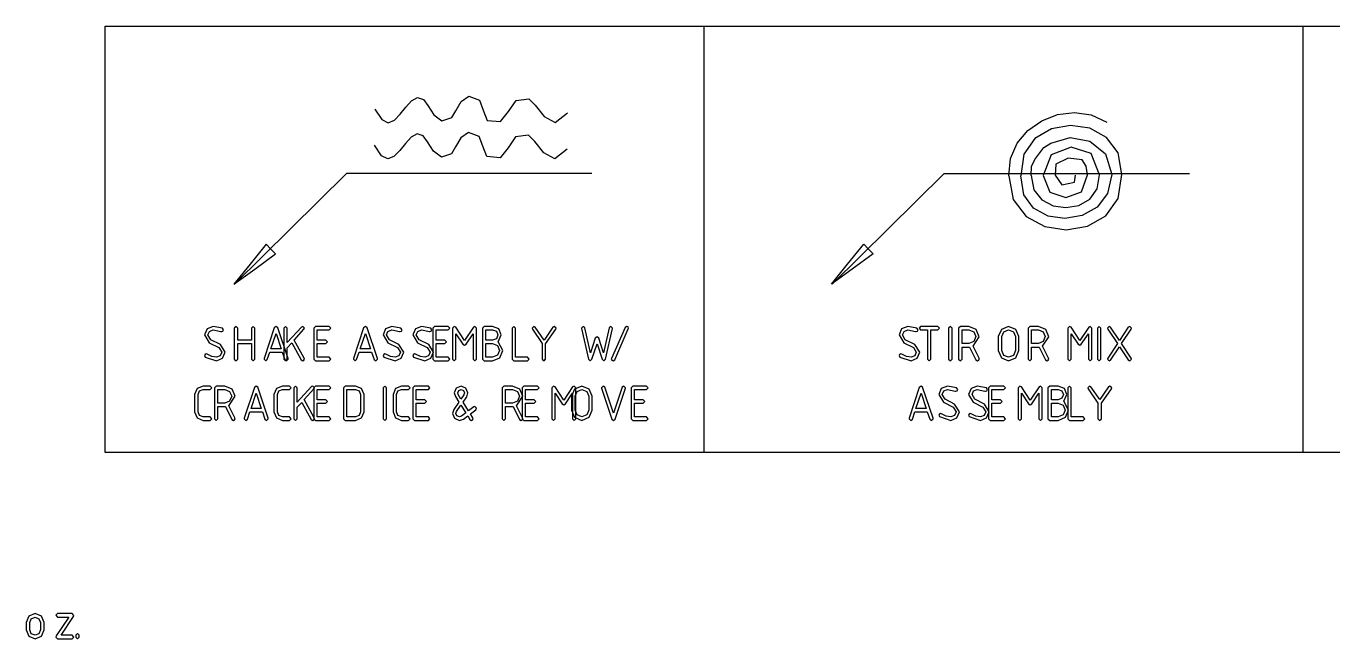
# Model space of a CAD drawing. Header units: metres. Extents: x 0 to 16.5, y 0 to 11.5.
# Drawn here: x 12.852 to 14.681, y 8.014 to 8.871 of the extents above; entities that cross this region are included whole.
import ezdxf

# ---------------------------------------------------------------- set-up
doc = ezdxf.new("R2010")
doc.units = ezdxf.units.M

msp = doc.modelspace()

# ---------------------------------------------------------------- linework, layer by layer
for points in [[(12.9629, 8.8708), (16.3156, 8.8708), (16.3156, 8.2745), (12.9629, 8.2745), (12.9629, 8.8708)], [(13.1885, 8.5659), (13.1658, 8.5378), (13.143, 8.5098), (13.1722, 8.5311), (13.2013, 8.5524), (13.1949, 8.5591), (13.1885, 8.5659)], [(13.1885, 8.5659), (13.1658, 8.5378), (13.143, 8.5098), (13.1722, 8.5311), (13.2013, 8.5524), (13.1949, 8.5591), (13.1885, 8.5659)], [(14.0314, 8.5591), (14.0378, 8.5524), (14.0086, 8.5311), (13.9794, 8.5098), (14.0022, 8.5378), (14.025, 8.5659), (14.0314, 8.5591)], [(14.0314, 8.5591), (14.0378, 8.5524), (14.0086, 8.5311), (13.9794, 8.5098), (14.0022, 8.5378), (14.025, 8.5659), (14.0314, 8.5591)], [(13.1242, 8.4255), (13.1107, 8.4323), (13.1068, 8.4389), (13.1088, 8.4439), (13.114, 8.4461), (13.125, 8.4438), (13.126, 8.4436), (13.1277, 8.4443), (13.1285, 8.446), (13.127, 8.4482), (13.114, 8.4509), (13.1055, 8.4474), (13.102, 8.4389), (13.1085, 8.4281), (13.122, 8.4212), (13.1261, 8.4148), (13.124, 8.4096), (13.1188, 8.4076), (13.1124, 8.4086), (13.1058, 8.4119), (13.1044, 8.4124), (13.1028, 8.4116), (13.102, 8.41), (13.103, 8.408), (13.1188, 8.4028), (13.1273, 8.4063), (13.1309, 8.4148), (13.1242, 8.4255)], [(13.1461, 8.4028), (13.1484, 8.4052), (13.1484, 8.4269), (13.1678, 8.4269), (13.1678, 8.4052), (13.1701, 8.4028), (13.1725, 8.4052), (13.1725, 8.4485), (13.1701, 8.4509), (13.1678, 8.4485), (13.1678, 8.4316), (13.1484, 8.4316), (13.1484, 8.4485), (13.1461, 8.4509), (13.1437, 8.4485), (13.1437, 8.4052), (13.1461, 8.4028)], [(13.2189, 8.4059), (13.2045, 8.449), (13.2022, 8.4509), (13.1997, 8.4489), (13.1854, 8.4059), (13.1853, 8.4052), (13.1877, 8.4028), (13.1899, 8.4044), (13.1934, 8.4148), (13.2109, 8.4148), (13.2143, 8.4044), (13.2166, 8.4028), (13.219, 8.4052), (13.2189, 8.4059)], [(13.2374, 8.404), (13.2396, 8.4028), (13.2412, 8.4035), (13.242, 8.4052), (13.2416, 8.4064), (13.2275, 8.4317), (13.2412, 8.4468), (13.242, 8.4485), (13.2396, 8.4509), (13.2377, 8.45), (13.2179, 8.4282), (13.2179, 8.4485), (13.2155, 8.4509), (13.2131, 8.4485), (13.2131, 8.4052), (13.2155, 8.4028), (13.2179, 8.4052), (13.2179, 8.4211), (13.2241, 8.428), (13.2374, 8.404)], [(13.2572, 8.4028), (13.2764, 8.4028), (13.2788, 8.4052), (13.2764, 8.4076), (13.2596, 8.4076), (13.2596, 8.4269), (13.2716, 8.4269), (13.274, 8.4292), (13.2716, 8.4316), (13.2596, 8.4316), (13.2596, 8.4461), (13.2764, 8.4461), (13.2788, 8.4485), (13.2764, 8.4509), (13.2572, 8.4509), (13.2548, 8.4485), (13.2548, 8.4052), (13.2572, 8.4028)], [(13.3439, 8.4059), (13.3295, 8.449), (13.3272, 8.4509), (13.3247, 8.4489), (13.3104, 8.4059), (13.3103, 8.4052), (13.3127, 8.4028), (13.3149, 8.4044), (13.3184, 8.4148), (13.3359, 8.4148), (13.3393, 8.4044), (13.3416, 8.4028), (13.344, 8.4052), (13.3439, 8.4059)], [(13.3742, 8.4255), (13.3607, 8.4323), (13.3568, 8.4389), (13.3588, 8.4439), (13.364, 8.4461), (13.375, 8.4438), (13.376, 8.4436), (13.3777, 8.4443), (13.3785, 8.446), (13.377, 8.4482), (13.364, 8.4509), (13.3555, 8.4474), (13.352, 8.4389), (13.3585, 8.4281), (13.372, 8.4212), (13.3761, 8.4148), (13.374, 8.4096), (13.3688, 8.4076), (13.3624, 8.4086), (13.3558, 8.4119), (13.3544, 8.4124), (13.3528, 8.4116), (13.352, 8.41), (13.353, 8.408), (13.3688, 8.4028), (13.3773, 8.4063), (13.3809, 8.4148), (13.3742, 8.4255)], [(13.4158, 8.4255), (13.4024, 8.4323), (13.3984, 8.4389), (13.4005, 8.4439), (13.4057, 8.4461), (13.4167, 8.4438), (13.4176, 8.4436), (13.4194, 8.4443), (13.4201, 8.446), (13.4186, 8.4482), (13.4057, 8.4509), (13.3971, 8.4474), (13.3937, 8.4389), (13.4001, 8.4281), (13.4137, 8.4212), (13.4178, 8.4148), (13.4156, 8.4096), (13.4105, 8.4076), (13.4041, 8.4086), (13.3975, 8.4119), (13.3961, 8.4124), (13.3944, 8.4116), (13.3937, 8.41), (13.3947, 8.408), (13.4105, 8.4028), (13.419, 8.4063), (13.4225, 8.4148), (13.4158, 8.4255)], [(13.4238, 8.4028), (13.443, 8.4028), (13.4454, 8.4052), (13.443, 8.4076), (13.4262, 8.4076), (13.4262, 8.4269), (13.4383, 8.4269), (13.4407, 8.4292), (13.4383, 8.4316), (13.4262, 8.4316), (13.4262, 8.4461), (13.443, 8.4461), (13.4454, 8.4485), (13.443, 8.4509), (13.4238, 8.4509), (13.4214, 8.4485), (13.4214, 8.4052), (13.4238, 8.4028)], [(13.4784, 8.4497), (13.466, 8.4312), (13.4538, 8.4497), (13.4516, 8.4509), (13.4492, 8.4485), (13.4492, 8.4052), (13.4516, 8.4028), (13.454, 8.4052), (13.454, 8.4406), (13.4638, 8.4259), (13.466, 8.4244), (13.4682, 8.4259), (13.4781, 8.4406), (13.4781, 8.4052), (13.4805, 8.4028), (13.4829, 8.4052), (13.4829, 8.4485), (13.4805, 8.4509), (13.4784, 8.4497)], [(13.5174, 8.4389), (13.5138, 8.4474), (13.5053, 8.4509), (13.4933, 8.4509), (13.4909, 8.4485), (13.4909, 8.4052), (13.4933, 8.4028), (13.5053, 8.4028), (13.5155, 8.407), (13.5197, 8.4173), (13.5129, 8.4295), (13.5174, 8.4389)], [(13.5326, 8.4052), (13.5349, 8.4028), (13.5541, 8.4028), (13.5565, 8.4052), (13.5541, 8.4076), (13.5373, 8.4076), (13.5373, 8.4485), (13.5349, 8.4509), (13.5326, 8.4485), (13.5326, 8.4052)], [(13.5936, 8.4471), (13.594, 8.4485), (13.5916, 8.4509), (13.5896, 8.4498), (13.5773, 8.4317), (13.5648, 8.4498), (13.5628, 8.4509), (13.5604, 8.4485), (13.5609, 8.4471), (13.5748, 8.4269), (13.5748, 8.4052), (13.5772, 8.4028), (13.5795, 8.4052), (13.5795, 8.4267), (13.5936, 8.4471)], [(13.6538, 8.4344), (13.6514, 8.4364), (13.649, 8.4344), (13.6422, 8.4141), (13.6344, 8.4489), (13.6322, 8.4509), (13.6298, 8.4484), (13.6298, 8.4479), (13.6394, 8.4048), (13.6418, 8.4028), (13.6442, 8.4048), (13.6514, 8.4265), (13.6586, 8.4048), (13.661, 8.4028), (13.6634, 8.4048), (13.6729, 8.4479), (13.673, 8.4484), (13.6706, 8.4509), (13.6683, 8.4489), (13.6605, 8.4141), (13.6538, 8.4344)], [(13.6722, 8.4035), (13.6739, 8.4028), (13.6761, 8.4042), (13.6952, 8.4475), (13.6954, 8.4485), (13.6948, 8.4502), (13.693, 8.4509), (13.6909, 8.4494), (13.6717, 8.4061), (13.6714, 8.4052), (13.6722, 8.4035)], [(14.0964, 8.4255), (14.0829, 8.4323), (14.079, 8.4389), (14.0811, 8.4439), (14.0863, 8.4461), (14.0972, 8.4438), (14.0982, 8.4436), (14.1, 8.4443), (14.1007, 8.446), (14.0992, 8.4482), (14.0863, 8.4509), (14.0776, 8.4474), (14.0742, 8.4389), (14.0807, 8.4281), (14.0943, 8.4212), (14.0983, 8.4148), (14.0962, 8.4096), (14.091, 8.4076), (14.0846, 8.4086), (14.0781, 8.4119), (14.0767, 8.4124), (14.075, 8.4116), (14.0742, 8.41), (14.0753, 8.408), (14.091, 8.4028), (14.0996, 8.4063), (14.1031, 8.4148), (14.0964, 8.4255)], [(14.1044, 8.4461), (14.114, 8.4461), (14.114, 8.4052), (14.1164, 8.4028), (14.1187, 8.4052), (14.1187, 8.4461), (14.1285, 8.4461), (14.1308, 8.4485), (14.1285, 8.4509), (14.1044, 8.4509), (14.1021, 8.4485), (14.1044, 8.4461)], [(14.1485, 8.4052), (14.1485, 8.4485), (14.1461, 8.4509), (14.1436, 8.4485), (14.1436, 8.4052), (14.1461, 8.4028), (14.1485, 8.4052)], [(14.1864, 8.4364), (14.1822, 8.4467), (14.1719, 8.4509), (14.16, 8.4509), (14.1575, 8.4485), (14.1575, 8.4052), (14.16, 8.4028), (14.1624, 8.4052), (14.1624, 8.422), (14.1719, 8.422), (14.1729, 8.422), (14.1818, 8.4041), (14.184, 8.4028), (14.1857, 8.4035), (14.1864, 8.4052), (14.1861, 8.4063), (14.1778, 8.4231), (14.1864, 8.4364)], [(14.2419, 8.4365), (14.2378, 8.4467), (14.2275, 8.4509), (14.2174, 8.4466), (14.2131, 8.4365), (14.2131, 8.4173), (14.2174, 8.407), (14.2275, 8.4028), (14.2376, 8.407), (14.2419, 8.4173), (14.2419, 8.4365)], [(14.2836, 8.4364), (14.2794, 8.4467), (14.2692, 8.4509), (14.2572, 8.4509), (14.2547, 8.4485), (14.2547, 8.4052), (14.2572, 8.4028), (14.2596, 8.4052), (14.2596, 8.422), (14.2692, 8.422), (14.2701, 8.422), (14.279, 8.4041), (14.2813, 8.4028), (14.2829, 8.4035), (14.2836, 8.4052), (14.2833, 8.4063), (14.275, 8.4231), (14.2836, 8.4364)], [(14.3396, 8.4497), (14.3271, 8.4312), (14.3149, 8.4497), (14.3128, 8.4509), (14.3103, 8.4485), (14.3103, 8.4052), (14.3128, 8.4028), (14.3151, 8.4052), (14.3151, 8.4406), (14.3249, 8.4259), (14.3271, 8.4244), (14.3293, 8.4259), (14.3392, 8.4406), (14.3392, 8.4052), (14.3415, 8.4028), (14.344, 8.4052), (14.344, 8.4485), (14.3415, 8.4509), (14.3396, 8.4497)], [(14.3568, 8.4052), (14.3568, 8.4485), (14.3544, 8.4509), (14.3519, 8.4485), (14.3519, 8.4052), (14.3544, 8.4028), (14.3568, 8.4052)], [(14.3992, 8.4471), (14.3996, 8.4484), (14.3971, 8.4509), (14.3951, 8.4497), (14.3826, 8.4311), (14.3703, 8.4498), (14.3683, 8.4509), (14.3658, 8.4485), (14.3664, 8.4471), (14.3799, 8.4268), (14.3664, 8.4065), (14.3658, 8.4052), (14.3683, 8.4028), (14.3703, 8.4038), (14.3826, 8.4225), (14.3951, 8.4039), (14.3971, 8.4028), (14.3996, 8.4052), (14.3992, 8.4065), (14.3857, 8.4268), (14.3992, 8.4471)], [(13.2092, 8.4195), (13.195, 8.4195), (13.2022, 8.441), (13.2092, 8.4195)], [(13.3342, 8.4195), (13.32, 8.4195), (13.3272, 8.441), (13.3342, 8.4195)], [(13.5053, 8.4461), (13.5105, 8.444), (13.5126, 8.4389), (13.5105, 8.4337), (13.5053, 8.4316), (13.4957, 8.4316), (13.4957, 8.4461), (13.5053, 8.4461)], [(14.1719, 8.4461), (14.1787, 8.4433), (14.1817, 8.4365), (14.1787, 8.4296), (14.1719, 8.4268), (14.1624, 8.4268), (14.1624, 8.4461), (14.1719, 8.4461)], [(14.2343, 8.4103), (14.2275, 8.4076), (14.2207, 8.4103), (14.2179, 8.4171), (14.2179, 8.4365), (14.2207, 8.4433), (14.2275, 8.4461), (14.2343, 8.4433), (14.2372, 8.4365), (14.2372, 8.4171), (14.2343, 8.4103)], [(14.2692, 8.4461), (14.276, 8.4433), (14.2789, 8.4365), (14.276, 8.4296), (14.2692, 8.4268), (14.2596, 8.4268), (14.2596, 8.4461), (14.2692, 8.4461)], [(13.5053, 8.4269), (13.5121, 8.424), (13.515, 8.4173), (13.5121, 8.4104), (13.5053, 8.4076), (13.4957, 8.4076), (13.4957, 8.4269), (13.5053, 8.4269)], [(13.1001, 8.3675), (13.0916, 8.364), (13.0881, 8.3555), (13.0881, 8.3314), (13.0916, 8.323), (13.1001, 8.3194), (13.1097, 8.3194), (13.1121, 8.3218), (13.1097, 8.3242), (13.1001, 8.3242), (13.0949, 8.3263), (13.0929, 8.3314), (13.0929, 8.3555), (13.0949, 8.3607), (13.1001, 8.3627), (13.1097, 8.3627), (13.1121, 8.3651), (13.1097, 8.3675), (13.1001, 8.3675)], [(13.1447, 8.3531), (13.1406, 8.3633), (13.1303, 8.3675), (13.1183, 8.3675), (13.1159, 8.3651), (13.1159, 8.3218), (13.1183, 8.3194), (13.1207, 8.3218), (13.1207, 8.3386), (13.1303, 8.3386), (13.1312, 8.3386), (13.1402, 8.3208), (13.1424, 8.3194), (13.144, 8.3202), (13.1447, 8.3218), (13.1444, 8.323), (13.1361, 8.3397), (13.1447, 8.3531)], [(13.1303, 8.3627), (13.1371, 8.3599), (13.14, 8.3531), (13.1371, 8.3463), (13.1303, 8.3434), (13.1207, 8.3434), (13.1207, 8.3627), (13.1303, 8.3627)], [(13.1911, 8.3226), (13.1767, 8.3657), (13.1744, 8.3675), (13.1719, 8.3656), (13.1576, 8.3226), (13.1576, 8.3218), (13.1599, 8.3194), (13.1622, 8.3211), (13.1656, 8.3314), (13.1831, 8.3314), (13.1865, 8.3211), (13.1888, 8.3194), (13.1912, 8.3218), (13.1911, 8.3226)], [(13.2112, 8.3675), (13.2027, 8.364), (13.1992, 8.3555), (13.1992, 8.3314), (13.2027, 8.323), (13.2112, 8.3194), (13.2208, 8.3194), (13.2232, 8.3218), (13.2208, 8.3242), (13.2112, 8.3242), (13.2061, 8.3263), (13.204, 8.3314), (13.204, 8.3555), (13.2061, 8.3607), (13.2112, 8.3627), (13.2208, 8.3627), (13.2232, 8.3651), (13.2208, 8.3675), (13.2112, 8.3675)], [(13.2513, 8.3207), (13.2535, 8.3194), (13.2551, 8.3202), (13.2559, 8.3218), (13.2555, 8.323), (13.2414, 8.3484), (13.2551, 8.3635), (13.2559, 8.3651), (13.2535, 8.3675), (13.2516, 8.3667), (13.2318, 8.3448), (13.2318, 8.3651), (13.2294, 8.3675), (13.227, 8.3651), (13.227, 8.3218), (13.2294, 8.3194), (13.2318, 8.3218), (13.2318, 8.3378), (13.238, 8.3446), (13.2513, 8.3207)], [(13.2572, 8.3194), (13.2764, 8.3194), (13.2788, 8.3218), (13.2764, 8.3242), (13.2596, 8.3242), (13.2596, 8.3435), (13.2716, 8.3435), (13.274, 8.3459), (13.2716, 8.3483), (13.2596, 8.3483), (13.2596, 8.3627), (13.2764, 8.3627), (13.2788, 8.3651), (13.2764, 8.3675), (13.2572, 8.3675), (13.2548, 8.3651), (13.2548, 8.3218), (13.2572, 8.3194)], [(13.2964, 8.3218), (13.2988, 8.3194), (13.3133, 8.3194), (13.3218, 8.323), (13.3253, 8.3314), (13.3253, 8.3555), (13.3218, 8.364), (13.3133, 8.3675), (13.2988, 8.3675), (13.2964, 8.3651), (13.2964, 8.3218)], [(13.3133, 8.3627), (13.3184, 8.3607), (13.3205, 8.3555), (13.3205, 8.3314), (13.3184, 8.3263), (13.3133, 8.3242), (13.3012, 8.3242), (13.3012, 8.3627), (13.3133, 8.3627)], [(13.3568, 8.3218), (13.3568, 8.3651), (13.3544, 8.3675), (13.352, 8.3651), (13.352, 8.3218), (13.3544, 8.3194), (13.3568, 8.3218)], [(13.3779, 8.3675), (13.3694, 8.364), (13.3659, 8.3555), (13.3659, 8.3314), (13.3694, 8.323), (13.3779, 8.3194), (13.3875, 8.3194), (13.3899, 8.3218), (13.3875, 8.3242), (13.3779, 8.3242), (13.3727, 8.3263), (13.3707, 8.3314), (13.3707, 8.3555), (13.3727, 8.3607), (13.3779, 8.3627), (13.3875, 8.3627), (13.3899, 8.3651), (13.3875, 8.3675), (13.3779, 8.3675)], [(13.3961, 8.3194), (13.4153, 8.3194), (13.4176, 8.3218), (13.4153, 8.3242), (13.3984, 8.3242), (13.3984, 8.3435), (13.4105, 8.3435), (13.4129, 8.3459), (13.4105, 8.3483), (13.3984, 8.3483), (13.3984, 8.3627), (13.4153, 8.3627), (13.4176, 8.3651), (13.4153, 8.3675), (13.3961, 8.3675), (13.3937, 8.3651), (13.3937, 8.3218), (13.3961, 8.3194)], [(13.4819, 8.3344), (13.4829, 8.3363), (13.4805, 8.3386), (13.479, 8.3382), (13.4716, 8.3326), (13.4639, 8.3448), (13.4691, 8.3525), (13.4708, 8.3579), (13.468, 8.3647), (13.4612, 8.3675), (13.4544, 8.3647), (13.4516, 8.3579), (13.4532, 8.3527), (13.4581, 8.3449), (13.4508, 8.3345), (13.4492, 8.329), (13.452, 8.3223), (13.4588, 8.3194), (13.4646, 8.3213), (13.4704, 8.3257), (13.4736, 8.3206), (13.4757, 8.3194), (13.4773, 8.3202), (13.4781, 8.3218), (13.4777, 8.3231), (13.4742, 8.3286), (13.4819, 8.3344)], [(13.457, 8.3554), (13.4564, 8.3579), (13.4578, 8.3613), (13.4612, 8.3627), (13.4646, 8.3613), (13.466, 8.3579), (13.4652, 8.3552), (13.461, 8.3492), (13.457, 8.3554)], [(13.5475, 8.3531), (13.5433, 8.3633), (13.5331, 8.3675), (13.5211, 8.3675), (13.5187, 8.3651), (13.5187, 8.3218), (13.5211, 8.3194), (13.5234, 8.3218), (13.5234, 8.3386), (13.5331, 8.3386), (13.534, 8.3386), (13.543, 8.3208), (13.5451, 8.3194), (13.5468, 8.3202), (13.5475, 8.3218), (13.5472, 8.323), (13.5388, 8.3397), (13.5475, 8.3531)], [(13.5331, 8.3627), (13.5399, 8.3599), (13.5428, 8.3531), (13.5399, 8.3463), (13.5331, 8.3434), (13.5234, 8.3434), (13.5234, 8.3627), (13.5331, 8.3627)], [(13.5488, 8.3194), (13.568, 8.3194), (13.5704, 8.3218), (13.568, 8.3242), (13.5512, 8.3242), (13.5512, 8.3435), (13.5633, 8.3435), (13.5657, 8.3459), (13.5633, 8.3483), (13.5512, 8.3483), (13.5512, 8.3627), (13.568, 8.3627), (13.5704, 8.3651), (13.568, 8.3675), (13.5488, 8.3675), (13.5464, 8.3651), (13.5464, 8.3218), (13.5488, 8.3194)], [(13.6173, 8.3664), (13.6049, 8.3478), (13.5927, 8.3663), (13.5905, 8.3675), (13.5881, 8.3651), (13.5881, 8.3218), (13.5905, 8.3194), (13.5929, 8.3218), (13.5929, 8.3573), (13.6027, 8.3426), (13.6049, 8.341), (13.6071, 8.3426), (13.617, 8.3573), (13.617, 8.3218), (13.6194, 8.3194), (13.6217, 8.3218), (13.6217, 8.3651), (13.6194, 8.3675), (13.6173, 8.3664)], [(13.6447, 8.3531), (13.6406, 8.3633), (13.6303, 8.3675), (13.6201, 8.3633), (13.6159, 8.3531), (13.6159, 8.3339), (13.6201, 8.3237), (13.6303, 8.3194), (13.6405, 8.3237), (13.6447, 8.3339), (13.6447, 8.3531)], [(13.6371, 8.327), (13.6303, 8.3242), (13.6235, 8.327), (13.6207, 8.3338), (13.6207, 8.3531), (13.6235, 8.36), (13.6303, 8.3627), (13.6371, 8.36), (13.64, 8.3531), (13.64, 8.3338), (13.6371, 8.327)], [(13.6767, 8.3213), (13.6911, 8.3643), (13.6912, 8.3651), (13.6888, 8.3675), (13.6865, 8.3658), (13.6744, 8.3293), (13.6622, 8.3658), (13.6599, 8.3675), (13.6576, 8.3651), (13.6576, 8.3643), (13.672, 8.3213), (13.6744, 8.3194), (13.6767, 8.3213)], [(13.7016, 8.3194), (13.7208, 8.3194), (13.7232, 8.3218), (13.7208, 8.3242), (13.704, 8.3242), (13.704, 8.3435), (13.716, 8.3435), (13.7184, 8.3459), (13.716, 8.3483), (13.704, 8.3483), (13.704, 8.3627), (13.7208, 8.3627), (13.7232, 8.3651), (13.7208, 8.3675), (13.7016, 8.3675), (13.6992, 8.3651), (13.6992, 8.3218), (13.7016, 8.3194)], [(14.1217, 8.3226), (14.1072, 8.3657), (14.1049, 8.3675), (14.1025, 8.3656), (14.0882, 8.3226), (14.0881, 8.3218), (14.0906, 8.3194), (14.0928, 8.3211), (14.0961, 8.3314), (14.1136, 8.3314), (14.1171, 8.3211), (14.1193, 8.3194), (14.1218, 8.3218), (14.1217, 8.3226)], [(14.1519, 8.3421), (14.1385, 8.349), (14.1346, 8.3555), (14.1367, 8.3606), (14.1418, 8.3627), (14.1528, 8.3605), (14.1538, 8.3603), (14.1556, 8.3609), (14.1563, 8.3627), (14.1547, 8.3649), (14.1418, 8.3675), (14.1332, 8.364), (14.1297, 8.3555), (14.1362, 8.3448), (14.1499, 8.3378), (14.1539, 8.3314), (14.1518, 8.3263), (14.1465, 8.3242), (14.1401, 8.3253), (14.1336, 8.3286), (14.1322, 8.329), (14.1306, 8.3283), (14.1297, 8.3267), (14.1308, 8.3247), (14.1465, 8.3194), (14.1551, 8.323), (14.1586, 8.3314), (14.1519, 8.3421)], [(14.1936, 8.3421), (14.1801, 8.349), (14.1763, 8.3555), (14.1783, 8.3606), (14.1835, 8.3627), (14.1944, 8.3605), (14.1954, 8.3603), (14.1972, 8.3609), (14.1979, 8.3627), (14.1964, 8.3649), (14.1835, 8.3675), (14.1749, 8.364), (14.1714, 8.3555), (14.1779, 8.3448), (14.1915, 8.3378), (14.1956, 8.3314), (14.1935, 8.3263), (14.1882, 8.3242), (14.1818, 8.3253), (14.1753, 8.3286), (14.1739, 8.329), (14.1722, 8.3283), (14.1714, 8.3267), (14.1725, 8.3247), (14.1882, 8.3194), (14.1968, 8.323), (14.2003, 8.3314), (14.1936, 8.3421)], [(14.2017, 8.3194), (14.2208, 8.3194), (14.2232, 8.3218), (14.2208, 8.3242), (14.204, 8.3242), (14.204, 8.3435), (14.216, 8.3435), (14.2185, 8.3459), (14.216, 8.3483), (14.204, 8.3483), (14.204, 8.3627), (14.2208, 8.3627), (14.2232, 8.3651), (14.2208, 8.3675), (14.2017, 8.3675), (14.1992, 8.3651), (14.1992, 8.3218), (14.2017, 8.3194)], [(14.2701, 8.3664), (14.2576, 8.3478), (14.2454, 8.3663), (14.2433, 8.3675), (14.2408, 8.3651), (14.2408, 8.3218), (14.2433, 8.3194), (14.2457, 8.3218), (14.2457, 8.3573), (14.2554, 8.3426), (14.2576, 8.341), (14.2599, 8.3426), (14.2697, 8.3573), (14.2697, 8.3218), (14.2721, 8.3194), (14.2746, 8.3218), (14.2746, 8.3651), (14.2721, 8.3675), (14.2701, 8.3664)], [(14.309, 8.3555), (14.3056, 8.364), (14.2969, 8.3675), (14.285, 8.3675), (14.2825, 8.3651), (14.2825, 8.3218), (14.285, 8.3194), (14.2969, 8.3194), (14.3071, 8.3237), (14.3114, 8.3339), (14.3046, 8.3461), (14.309, 8.3555)], [(14.2969, 8.3627), (14.3021, 8.3607), (14.3043, 8.3555), (14.3021, 8.3504), (14.2969, 8.3483), (14.2874, 8.3483), (14.2874, 8.3627), (14.2969, 8.3627)], [(14.3103, 8.3218), (14.3128, 8.3194), (14.3319, 8.3194), (14.3343, 8.3218), (14.3319, 8.3242), (14.3151, 8.3242), (14.3151, 8.3651), (14.3128, 8.3675), (14.3103, 8.3651), (14.3103, 8.3218)], [(14.3714, 8.3637), (14.3718, 8.3651), (14.3693, 8.3675), (14.3674, 8.3665), (14.355, 8.3484), (14.3425, 8.3665), (14.3406, 8.3675), (14.3382, 8.3651), (14.3388, 8.3637), (14.3525, 8.3435), (14.3525, 8.3218), (14.3549, 8.3194), (14.3574, 8.3218), (14.3574, 8.3434), (14.3714, 8.3637)], [(13.1815, 8.3362), (13.1673, 8.3362), (13.1744, 8.3577), (13.1815, 8.3362)], [(14.1121, 8.3362), (14.0978, 8.3362), (14.1049, 8.3577), (14.1121, 8.3362)], [(14.2969, 8.3435), (14.3037, 8.3407), (14.3067, 8.3339), (14.3037, 8.327), (14.2969, 8.3242), (14.2874, 8.3242), (14.2874, 8.3435), (14.2969, 8.3435)], [(13.4616, 8.3251), (13.4588, 8.3242), (13.4554, 8.3256), (13.454, 8.329), (13.4548, 8.3318), (13.4609, 8.3406), (13.4678, 8.3298), (13.4616, 8.3251)], [(12.856, 8.0176), (12.8649, 8.0139), (12.8738, 8.0176), (12.8775, 8.0265), (12.8775, 8.0366), (12.8738, 8.0456), (12.8649, 8.0493), (12.856, 8.0456), (12.8523, 8.0366), (12.8523, 8.0265), (12.856, 8.0176)], [(12.8945, 8.0179), (12.8939, 8.0163), (12.8964, 8.0139), (12.9167, 8.0139), (12.9192, 8.0164), (12.9167, 8.0189), (12.9012, 8.0189), (12.9187, 8.0452), (12.9192, 8.0466), (12.9167, 8.0493), (12.8964, 8.0493), (12.8939, 8.0468), (12.8964, 8.0443), (12.9121, 8.0443), (12.8945, 8.0179)], [(12.8703, 8.0211), (12.8649, 8.0189), (12.8595, 8.0211), (12.8573, 8.0265), (12.8573, 8.0366), (12.8595, 8.042), (12.8649, 8.0443), (12.8703, 8.042), (12.8725, 8.0366), (12.8725, 8.0265), (12.8703, 8.0211)], [(12.9217, 8.0164), (12.9242, 8.0139), (12.9267, 8.0164), (12.9267, 8.019), (12.9242, 8.0215), (12.9217, 8.019), (12.9217, 8.0164)]]:
    msp.add_lwpolyline(points, close=True)
for points in [[(13.8011, 8.8708), (13.8011, 8.2745)], [(14.6393, 8.8708), (14.6393, 8.2745)], [(13.3404, 8.7549), (13.3502, 8.74), (13.3592, 8.7357), (13.3677, 8.7393), (13.3759, 8.7475), (13.3839, 8.7575), (13.3919, 8.7663), (13.4, 8.7708), (13.4085, 8.7681), (13.4146, 8.7596), (13.4232, 8.7467), (13.4343, 8.7383), (13.4481, 8.743), (13.4537, 8.7525), (13.4612, 8.7652), (13.4718, 8.7729), (13.4869, 8.7671), (13.4921, 8.7535), (13.4978, 8.739), (13.5164, 8.7374), (13.5273, 8.7514), (13.538, 8.7668), (13.556, 8.7693), (13.5648, 8.7601), (13.5774, 8.7443), (13.5927, 8.7361), (13.6101, 8.7495)], [(14.2278, 8.6613), (14.23, 8.6858), (14.2394, 8.7072), (14.2546, 8.7249), (14.2739, 8.7384), (14.2961, 8.747), (14.3197, 8.7499), (14.3432, 8.7467), (14.3651, 8.7366)], [(14.386, 8.6634), (14.3807, 8.6937), (14.3646, 8.7152), (14.3411, 8.7279), (14.3143, 8.7318), (14.2875, 8.7271), (14.2644, 8.7138), (14.249, 8.6919), (14.2447, 8.6616)], [(13.6095, 8.6987), (13.5922, 8.6853), (13.5769, 8.6936), (13.5643, 8.7094), (13.5555, 8.7185), (13.5375, 8.7161), (13.5268, 8.7006), (13.5158, 8.6866), (13.4973, 8.6883), (13.4915, 8.7028), (13.4864, 8.7164), (13.4713, 8.7222), (13.4606, 8.7145), (13.4531, 8.7018), (13.4476, 8.6923), (13.4338, 8.6875), (13.4227, 8.696), (13.4141, 8.7088), (13.408, 8.7173), (13.3995, 8.7201), (13.3914, 8.7156), (13.3834, 8.7068), (13.3754, 8.6968), (13.3672, 8.6885), (13.3587, 8.685), (13.3497, 8.6892), (13.3399, 8.7042)], [(14.2589, 8.6617), (14.2594, 8.6746), (14.2642, 8.6844), (14.2767, 8.7011), (14.2865, 8.7073), (14.3136, 8.7149), (14.3414, 8.7097), (14.3631, 8.6923), (14.3718, 8.6632), (14.3661, 8.6369), (14.3513, 8.6177), (14.3303, 8.606), (14.3064, 8.6017), (14.2828, 8.605), (14.2625, 8.616), (14.2488, 8.6348), (14.2447, 8.6616)], [(14.3549, 8.663), (14.3431, 8.6925), (14.315, 8.7014), (14.2869, 8.6909), (14.2758, 8.6619)], [(14.3379, 8.6628), (14.336, 8.6751), (14.3303, 8.6837), (14.311, 8.686), (14.2938, 8.6778), (14.2928, 8.6622)], [(13.6442, 8.6648), (13.3009, 8.6648), (13.144, 8.5099)], [(13.9804, 8.5099), (14.1374, 8.6648), (14.4806, 8.6648)], [(14.2278, 8.6613), (14.2339, 8.6282), (14.2521, 8.6046), (14.2782, 8.5905), (14.3083, 8.5859), (14.3381, 8.5909), (14.3637, 8.6055), (14.381, 8.6297), (14.386, 8.6634)], [(14.2278, 8.6613), (14.2278, 8.6613)], [(14.2447, 8.6616), (14.2447, 8.6616)], [(14.2589, 8.6617), (14.2628, 8.642), (14.2739, 8.628), (14.2897, 8.6196), (14.3078, 8.617), (14.3258, 8.6201), (14.3412, 8.6288), (14.3517, 8.6431), (14.3549, 8.663)], [(14.2589, 8.6617), (14.2589, 8.6617)], [(14.2758, 8.6619), (14.2854, 8.6385), (14.3078, 8.6309), (14.3297, 8.6391), (14.3379, 8.6628)], [(14.2758, 8.6619), (14.2758, 8.6619)], [(14.2928, 8.6622), (14.3019, 8.6489), (14.3196, 8.6527), (14.321, 8.6625)], [(14.2928, 8.6622), (14.2928, 8.6622)], [(14.3379, 8.6628), (14.3379, 8.6628)], [(14.3549, 8.663), (14.3549, 8.663)], [(14.386, 8.6634), (14.386, 8.6634)]]:
    msp.add_lwpolyline(points)

doc.saveas('drawing.dxf')
